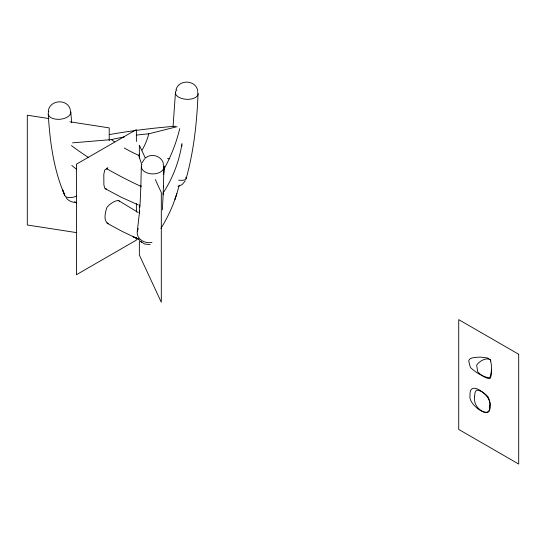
<?xml version="1.0" encoding="UTF-8"?>
<svg xmlns="http://www.w3.org/2000/svg" width="546" height="546" viewBox="0 0 546 546"><rect width="100%" height="100%" fill="white"/><g stroke="black" fill="none" stroke-linecap="round" stroke-linejoin="round"><path stroke-width="0.82" d="M490.124 359.718L488.001 358.258A9.152 5.283 60 0 0 487.298 357.93L480.828 357.132A124.986 72.161 60 0 0 477.538 357.234C474.686 357.698 470.597 357.255 468.939 360.142A4.184 2.416 60 0 0 468.775 361.09L470.195 366.878A4.409 2.546 60 0 0 470.802 367.861C475.764 372.413 482.118 376.508 488.772 377.723A6.211 3.583 60 0 0 489.926 377.184C492.274 372.106 491.823 365.465 490.41 360.101M491.386 370.017L491.1 375.723L490.226 378.207A4.545 2.621 60 0 1 489.455 378.699C485.196 378.18 481.203 375.218 478.146 372.276A3.399 1.966 60 0 1 477.607 371.382L476.74 365.683A6.491 3.747 60 0 1 476.911 364.742C479.306 361.322 485.769 357.418 489.905 359.459A2.054 1.188 60 0 1 490.499 360.251M141.318 166.612L140.861 186.923M163.759 172.993L163.923 166.339L163.391 187.565M162.38 209.835L163.199 193.352M163.718 174.379L163.93 167.39M140.902 185.517L139.926 207.139M163.158 194.792L163.431 186.159M175.478 92.233L173.082 126.112M198.041 93.871C196.894 122.475 193.844 151.133 186.09 178.767M139.646 210.852L137.292 231.32M181.995 143.516C179.3 161.097 172.884 178.112 163.131 193.004M179.129 185.149C175.539 200.491 169.185 215.11 160.886 228.481M48.28 111.37C49.345 99.693 67.486 98.294 70.318 109.678M176.808 193.728L175.007 199.242L175.43 197.959M142.172 162.606L144.608 158.756M175.969 89.776C178.829 79.068 195.85 79.791 197.727 90.718M185.278 180.822L182.18 184.548L178.037 186.568M145.68 157.821C151.488 152.941 161.452 156.013 163.411 163.37M106.402 168.543L107.876 167.69M136.793 135.074A156.743 90.493 0 0 1 148.71 133.845L177.075 126.686M106.627 188.95L105.378 188.807L104.689 188.131L103.876 184.753L103.808 174.317L104.702 170.181A2.047 1.181 -60 0 1 105.214 169.547L107.316 168.81M72.495 142.854L111.432 139.612A156.743 90.493 0 0 1 124.351 136.957M150.13 244.553L144.69 244.042L140.315 241.134M108.299 223.45C102.989 221.26 105.344 212.339 106.743 207.896A4.982 2.88 -60 0 1 107.535 206.6C110.312 203.672 114.128 200.955 118.175 200.457A5.023 2.901 -60 0 1 118.973 200.839L119.581 201.638M75.737 202.395C71.976 202.532 68.277 200.73 66.032 197.713M49.031 118.571L27.3 115.213L27.3 225L76.617 232.63M69.929 121.806L109.22 127.887L109.22 140.65M167.547 158.565L169.226 158.825M138.199 204.88L121.212 197.215L105.378 188.807M133.108 236.718L138.629 239.223L122.345 231.49L106.886 223.137M133.244 236.773L138.609 239.25M118.571 200.58L138.247 212.517M74.659 201.672L76.556 203.105M71.799 165.445L76.133 168.98M141.032 241.817L141.55 242.328M490.52 360.299L490.847 361.063M145.373 158.169L139.353 145.202L139.353 157.971M155.289 179.532L161.309 192.499L161.309 302.286L139.353 254.996L139.353 239.674M64.858 195.659L62.64 189.912L64.612 194.929C53.542 169.492 49.918 141.728 48.26 114.271M124.229 147.98A156.743 90.493 0 0 0 138.718 155.371L141.612 164.169M71.676 122.782L70.775 112.107M139.353 204.777L139.353 213.288M136.384 141.482L136.384 129.579L76.413 164.196L76.413 274.734L136.384 240.11L136.384 237.565M136.384 203.549L136.384 212.053M109.302 134.596A421.908 243.584 0 0 1 175.478 126.222M179.709 128.665A421.908 243.584 0 0 1 163.397 170.202M140.909 186.363A421.908 243.584 0 0 1 106.422 168.53M88.677 157.63A421.908 243.584 0 0 1 71.417 145.605M148.717 133.845A156.743 90.493 0 0 1 142.09 150.123M139.619 154.068A156.743 90.493 0 0 1 138.725 155.371M114.469 141.796A156.743 90.493 0 0 1 111.432 139.612M163.049 164.073A11.323 7.173 1.4 0 1 153.173 173.915A11.323 7.173 1.4 0 1 141.864 164.387M151.938 242.397A11.323 9.282 9.2 0 1 139.878 238.977A11.323 9.282 9.2 0 1 138.37 228.617M70.25 110.394A11.323 6.34 -4.9 0 1 59.35 119.321A11.323 6.34 -4.9 0 1 48.819 111.5M76.788 196.116A11.323 5.262 -22.8 0 1 64.674 193.666M197.324 91.619A11.323 6.04 3.5 0 1 185.94 99.27A11.323 6.04 3.5 0 1 176.802 89.947M185.852 177.238A11.323 3.788 15.5 0 1 178.665 180.16M181.975 144.902A244.26 141.025 -60 0 1 181.716 146.437M474.583 396.567C473.525 403.849 478.132 410.183 484.916 412.421C492.437 414.544 490.028 401.61 488.37 397.549A4.969 2.867 60 0 0 487.578 396.26C484.8 393.332 480.992 390.629 476.938 390.11A5.01 2.894 60 0 0 476.146 390.492L474.972 392.854L474.583 396.567M489.803 405.944C490.711 421.826 467.581 403.719 470.045 395.713A20.946 12.094 60 0 1 470.045 393.359C470.754 379.286 493.509 397.966 489.803 405.944M518.7 354.265L458.729 319.642L458.729 429.429L518.7 464.052L518.7 354.265"/></g></svg>
